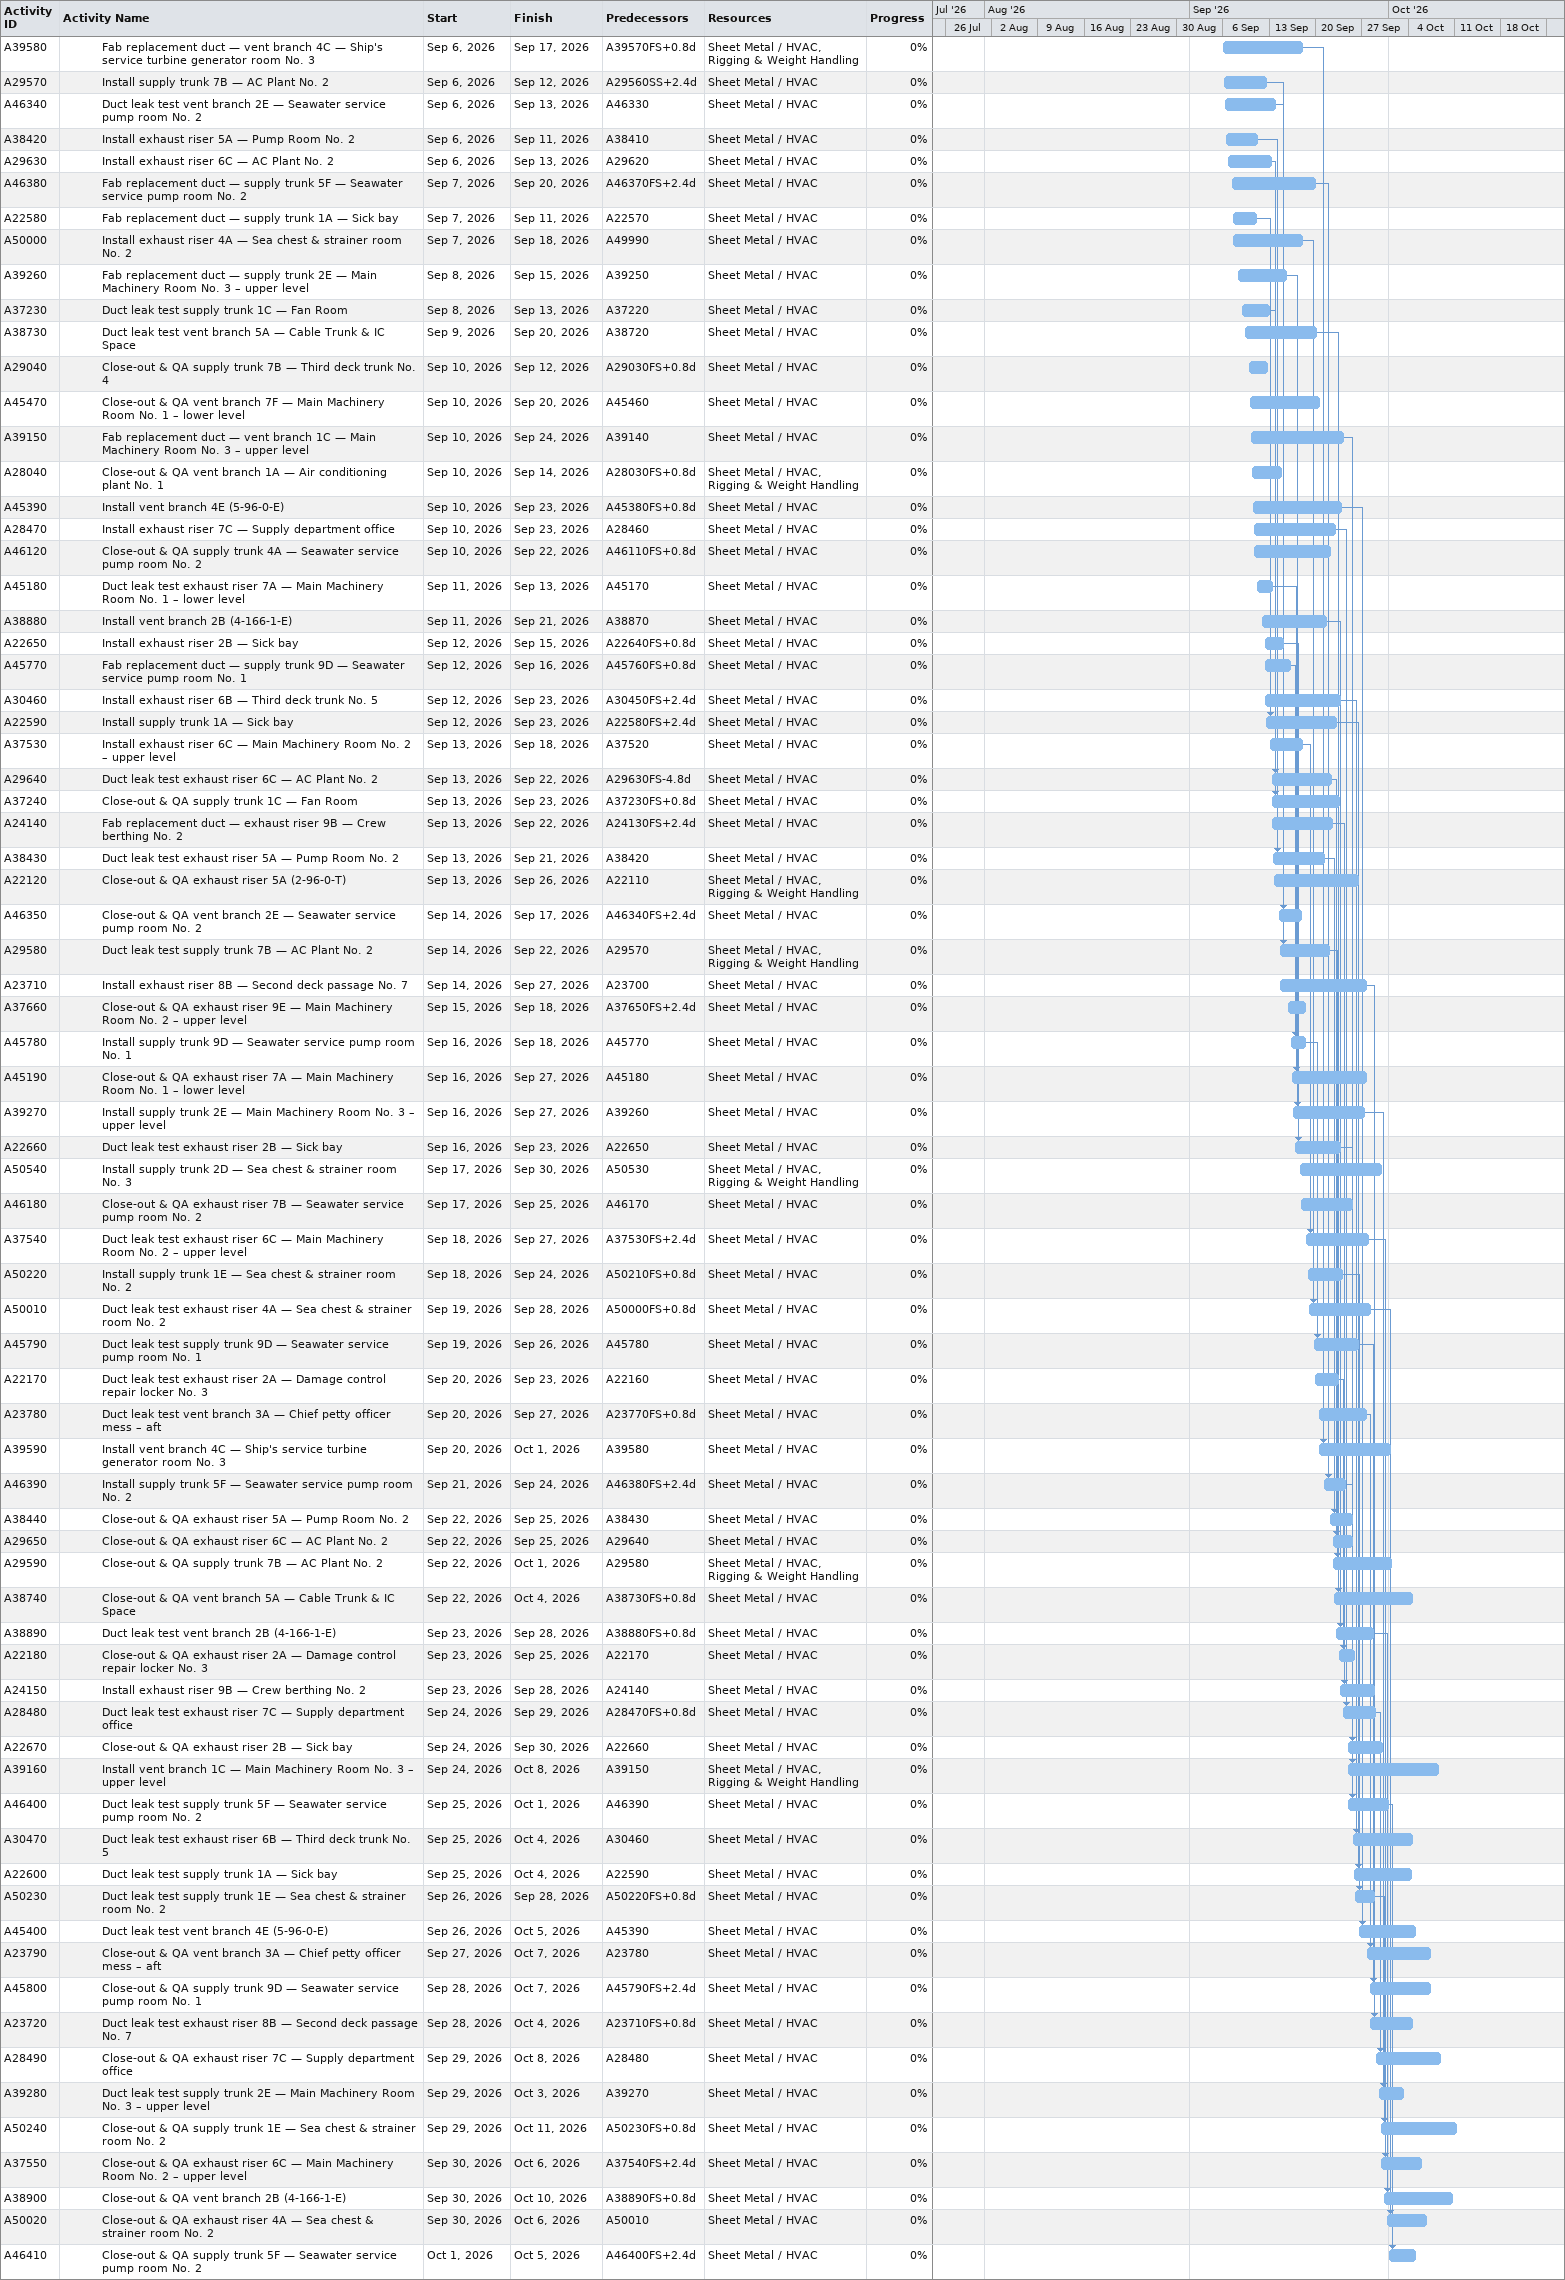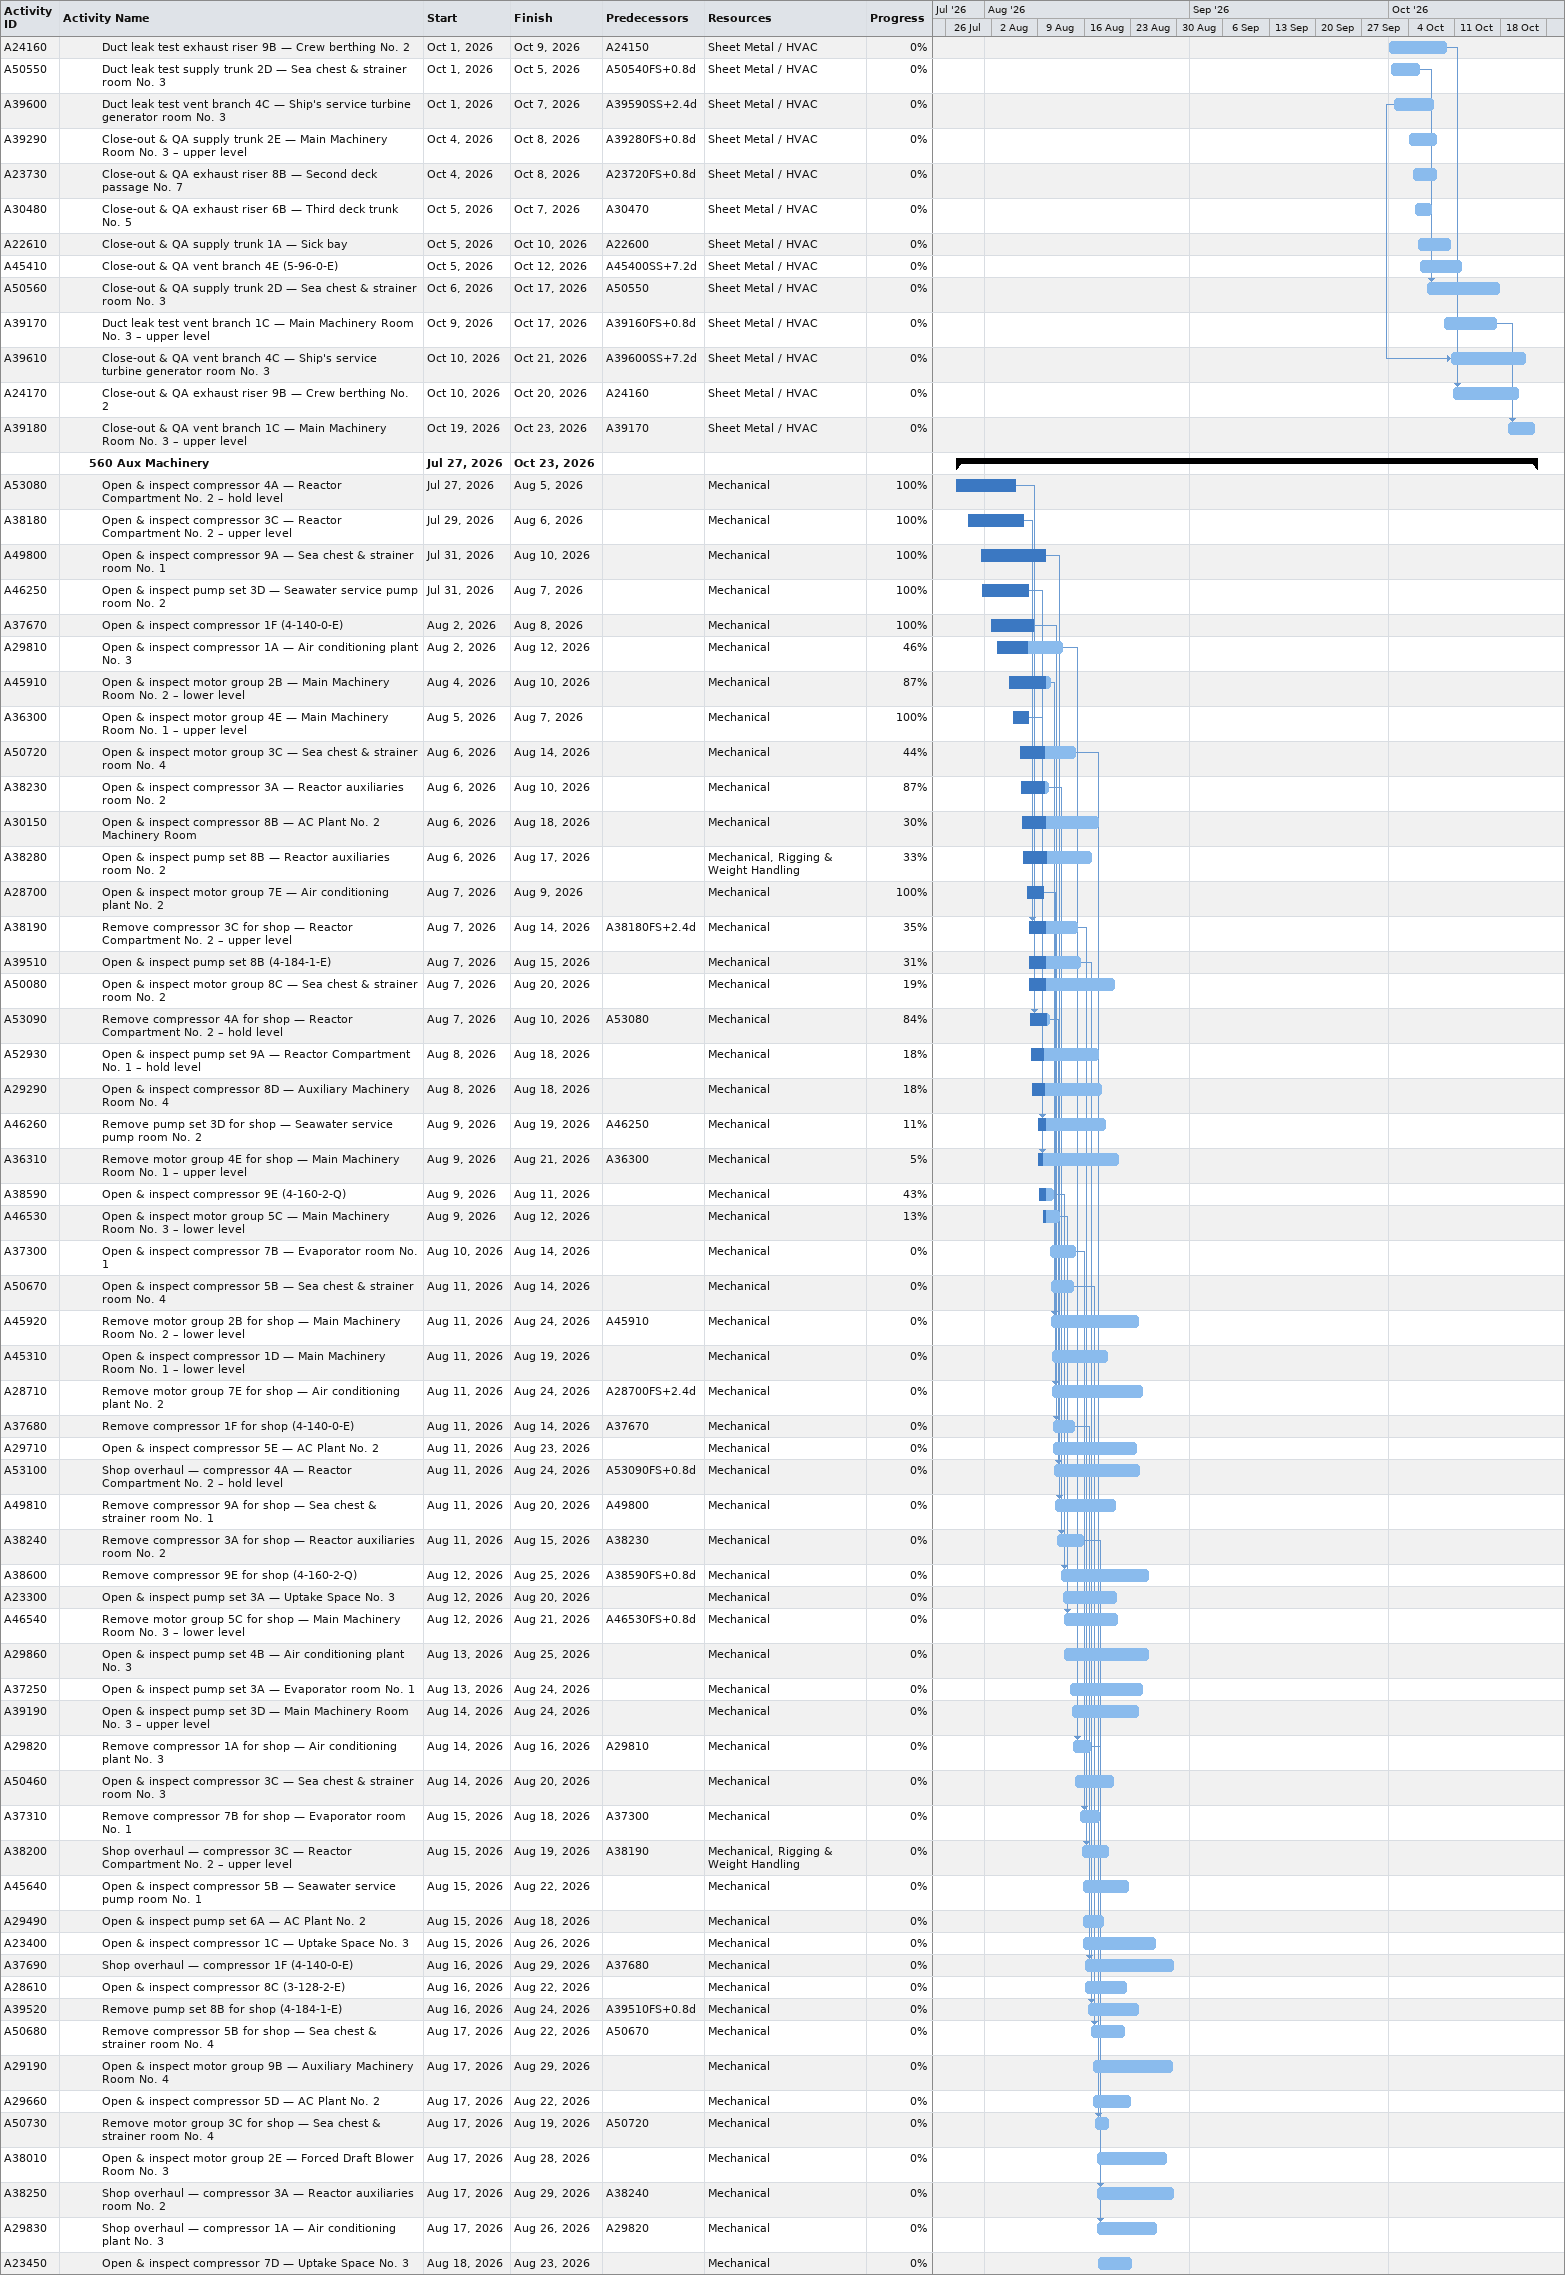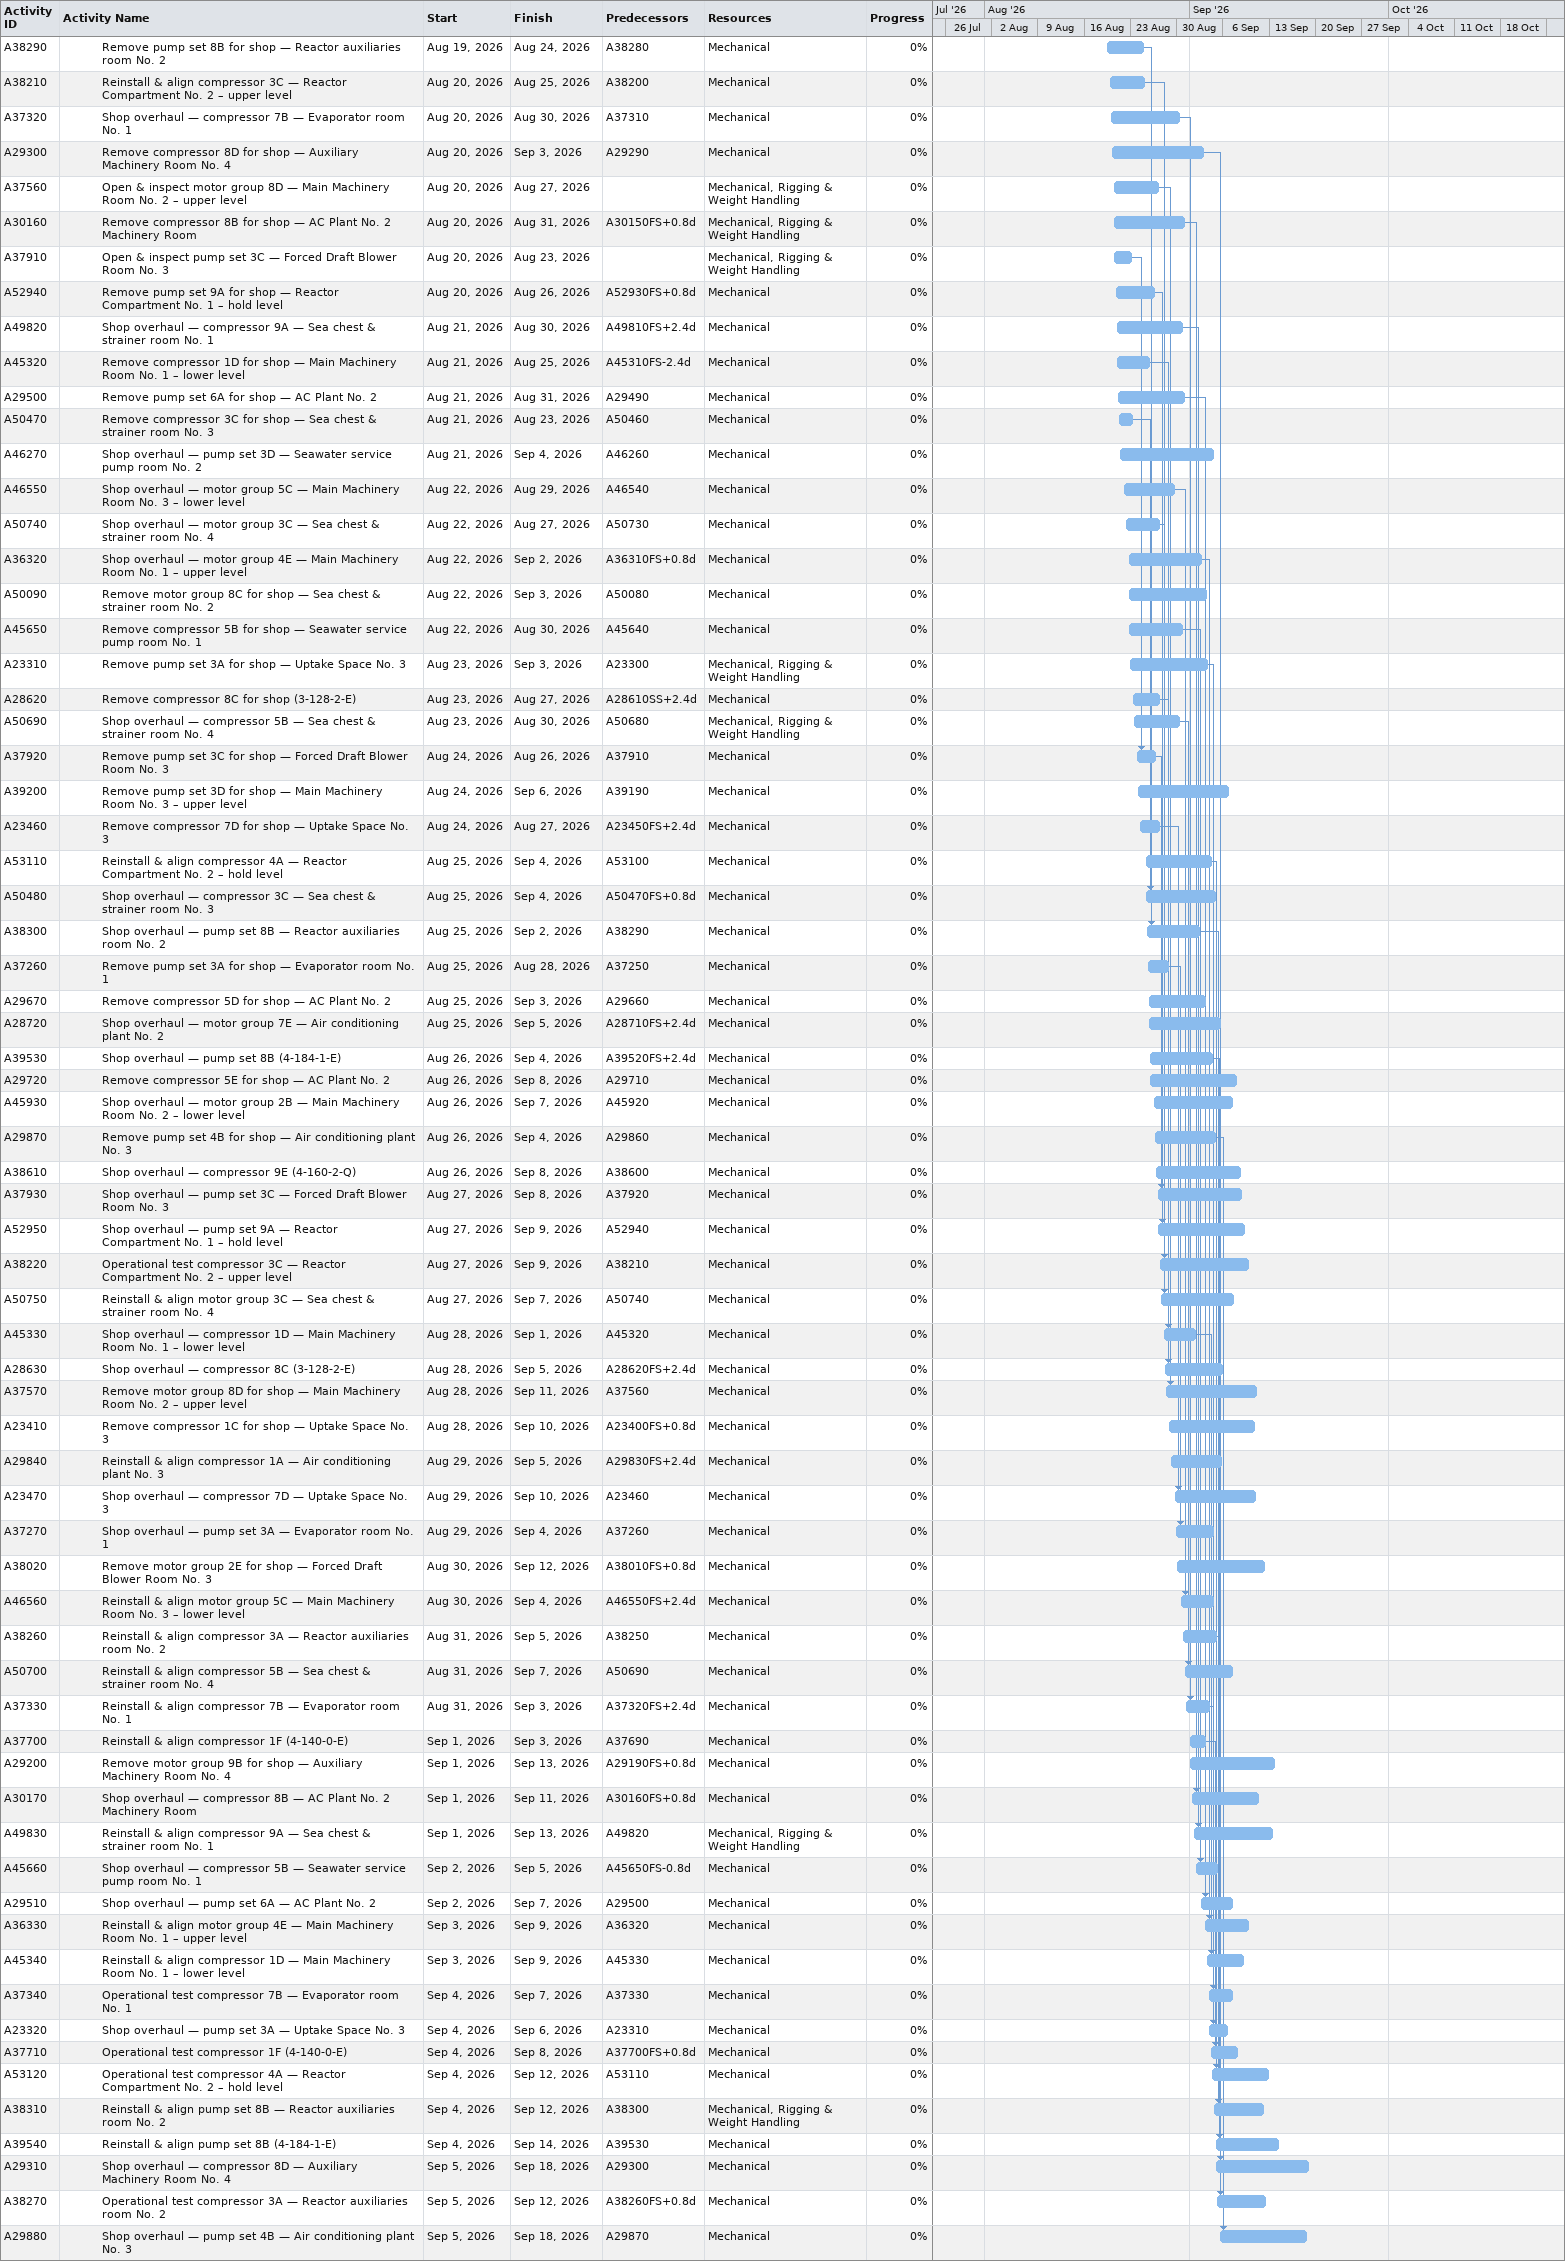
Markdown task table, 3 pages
| ID | Level | Task | Start | Finish | Predecessors | Resources | % complete |
|---|---|---|---|---|---|---|---|
| A39580 | 4 | Fab replacement duct — vent branch 4C — Ship's service turbine generator room No. 3 | 2026-09-06 | 2026-09-17 | A39570FS+0.8d | Sheet Metal / HVAC, Rigging & Weight Handling | 0 |
| A29570 | 4 | Install supply trunk 7B — AC Plant No. 2 | 2026-09-06 | 2026-09-12 | A29560SS+2.4d | Sheet Metal / HVAC | 0 |
| A46340 | 4 | Duct leak test vent branch 2E — Seawater service pump room No. 2 | 2026-09-06 | 2026-09-13 | A46330 | Sheet Metal / HVAC | 0 |
| A38420 | 4 | Install exhaust riser 5A — Pump Room No. 2 | 2026-09-06 | 2026-09-11 | A38410 | Sheet Metal / HVAC | 0 |
| A29630 | 4 | Install exhaust riser 6C — AC Plant No. 2 | 2026-09-06 | 2026-09-13 | A29620 | Sheet Metal / HVAC | 0 |
| A46380 | 4 | Fab replacement duct — supply trunk 5F — Seawater service pump room No. 2 | 2026-09-07 | 2026-09-20 | A46370FS+2.4d | Sheet Metal / HVAC | 0 |
| A22580 | 4 | Fab replacement duct — supply trunk 1A — Sick bay | 2026-09-07 | 2026-09-11 | A22570 | Sheet Metal / HVAC | 0 |
| A50000 | 4 | Install exhaust riser 4A — Sea chest & strainer room No. 2 | 2026-09-07 | 2026-09-18 | A49990 | Sheet Metal / HVAC | 0 |
| A39260 | 4 | Fab replacement duct — supply trunk 2E — Main Machinery Room No. 3 – upper level | 2026-09-08 | 2026-09-15 | A39250 | Sheet Metal / HVAC | 0 |
| A37230 | 4 | Duct leak test supply trunk 1C — Fan Room | 2026-09-08 | 2026-09-13 | A37220 | Sheet Metal / HVAC | 0 |
| A38730 | 4 | Duct leak test vent branch 5A — Cable Trunk & IC Space | 2026-09-09 | 2026-09-20 | A38720 | Sheet Metal / HVAC | 0 |
| A29040 | 4 | Close-out & QA supply trunk 7B — Third deck trunk No. 4 | 2026-09-10 | 2026-09-12 | A29030FS+0.8d | Sheet Metal / HVAC | 0 |
| A45470 | 4 | Close-out & QA vent branch 7F — Main Machinery Room No. 1 – lower level | 2026-09-10 | 2026-09-20 | A45460 | Sheet Metal / HVAC | 0 |
| A39150 | 4 | Fab replacement duct — vent branch 1C — Main Machinery Room No. 3 – upper level | 2026-09-10 | 2026-09-24 | A39140 | Sheet Metal / HVAC | 0 |
| A28040 | 4 | Close-out & QA vent branch 1A — Air conditioning plant No. 1 | 2026-09-10 | 2026-09-14 | A28030FS+0.8d | Sheet Metal / HVAC, Rigging & Weight Handling | 0 |
| A45390 | 4 | Install vent branch 4E (5-96-0-E) | 2026-09-10 | 2026-09-23 | A45380FS+0.8d | Sheet Metal / HVAC | 0 |
| A28470 | 4 | Install exhaust riser 7C — Supply department office | 2026-09-10 | 2026-09-23 | A28460 | Sheet Metal / HVAC | 0 |
| A46120 | 4 | Close-out & QA supply trunk 4A — Seawater service pump room No. 2 | 2026-09-10 | 2026-09-22 | A46110FS+0.8d | Sheet Metal / HVAC | 0 |
| A45180 | 4 | Duct leak test exhaust riser 7A — Main Machinery Room No. 1 – lower level | 2026-09-11 | 2026-09-13 | A45170 | Sheet Metal / HVAC | 0 |
| A38880 | 4 | Install vent branch 2B (4-166-1-E) | 2026-09-11 | 2026-09-21 | A38870 | Sheet Metal / HVAC | 0 |
| A22650 | 4 | Install exhaust riser 2B — Sick bay | 2026-09-12 | 2026-09-15 | A22640FS+0.8d | Sheet Metal / HVAC | 0 |
| A45770 | 4 | Fab replacement duct — supply trunk 9D — Seawater service pump room No. 1 | 2026-09-12 | 2026-09-16 | A45760FS+0.8d | Sheet Metal / HVAC | 0 |
| A30460 | 4 | Install exhaust riser 6B — Third deck trunk No. 5 | 2026-09-12 | 2026-09-23 | A30450FS+2.4d | Sheet Metal / HVAC | 0 |
| A22590 | 4 | Install supply trunk 1A — Sick bay | 2026-09-12 | 2026-09-23 | A22580FS+2.4d | Sheet Metal / HVAC | 0 |
| A37530 | 4 | Install exhaust riser 6C — Main Machinery Room No. 2 – upper level | 2026-09-13 | 2026-09-18 | A37520 | Sheet Metal / HVAC | 0 |
| A29640 | 4 | Duct leak test exhaust riser 6C — AC Plant No. 2 | 2026-09-13 | 2026-09-22 | A29630FS-4.8d | Sheet Metal / HVAC | 0 |
| A37240 | 4 | Close-out & QA supply trunk 1C — Fan Room | 2026-09-13 | 2026-09-23 | A37230FS+0.8d | Sheet Metal / HVAC | 0 |
| A24140 | 4 | Fab replacement duct — exhaust riser 9B — Crew berthing No. 2 | 2026-09-13 | 2026-09-22 | A24130FS+2.4d | Sheet Metal / HVAC | 0 |
| A38430 | 4 | Duct leak test exhaust riser 5A — Pump Room No. 2 | 2026-09-13 | 2026-09-21 | A38420 | Sheet Metal / HVAC | 0 |
| A22120 | 4 | Close-out & QA exhaust riser 5A (2-96-0-T) | 2026-09-13 | 2026-09-26 | A22110 | Sheet Metal / HVAC, Rigging & Weight Handling | 0 |
| A46350 | 4 | Close-out & QA vent branch 2E — Seawater service pump room No. 2 | 2026-09-14 | 2026-09-17 | A46340FS+2.4d | Sheet Metal / HVAC | 0 |
| A29580 | 4 | Duct leak test supply trunk 7B — AC Plant No. 2 | 2026-09-14 | 2026-09-22 | A29570 | Sheet Metal / HVAC, Rigging & Weight Handling | 0 |
| A23710 | 4 | Install exhaust riser 8B — Second deck passage No. 7 | 2026-09-14 | 2026-09-27 | A23700 | Sheet Metal / HVAC | 0 |
| A37660 | 4 | Close-out & QA exhaust riser 9E — Main Machinery Room No. 2 – upper level | 2026-09-15 | 2026-09-18 | A37650FS+2.4d | Sheet Metal / HVAC | 0 |
| A45780 | 4 | Install supply trunk 9D — Seawater service pump room No. 1 | 2026-09-16 | 2026-09-18 | A45770 | Sheet Metal / HVAC | 0 |
| A45190 | 4 | Close-out & QA exhaust riser 7A — Main Machinery Room No. 1 – lower level | 2026-09-16 | 2026-09-27 | A45180 | Sheet Metal / HVAC | 0 |
| A39270 | 4 | Install supply trunk 2E — Main Machinery Room No. 3 – upper level | 2026-09-16 | 2026-09-27 | A39260 | Sheet Metal / HVAC | 0 |
| A22660 | 4 | Duct leak test exhaust riser 2B — Sick bay | 2026-09-16 | 2026-09-23 | A22650 | Sheet Metal / HVAC | 0 |
| A50540 | 4 | Install supply trunk 2D — Sea chest & strainer room No. 3 | 2026-09-17 | 2026-09-30 | A50530 | Sheet Metal / HVAC, Rigging & Weight Handling | 0 |
| A46180 | 4 | Close-out & QA exhaust riser 7B — Seawater service pump room No. 2 | 2026-09-17 | 2026-09-25 | A46170 | Sheet Metal / HVAC | 0 |
| A37540 | 4 | Duct leak test exhaust riser 6C — Main Machinery Room No. 2 – upper level | 2026-09-18 | 2026-09-27 | A37530FS+2.4d | Sheet Metal / HVAC | 0 |
| A50220 | 4 | Install supply trunk 1E — Sea chest & strainer room No. 2 | 2026-09-18 | 2026-09-24 | A50210FS+0.8d | Sheet Metal / HVAC | 0 |
| A50010 | 4 | Duct leak test exhaust riser 4A — Sea chest & strainer room No. 2 | 2026-09-19 | 2026-09-28 | A50000FS+0.8d | Sheet Metal / HVAC | 0 |
| A45790 | 4 | Duct leak test supply trunk 9D — Seawater service pump room No. 1 | 2026-09-19 | 2026-09-26 | A45780 | Sheet Metal / HVAC | 0 |
| A22170 | 4 | Duct leak test exhaust riser 2A — Damage control repair locker No. 3 | 2026-09-20 | 2026-09-23 | A22160 | Sheet Metal / HVAC | 0 |
| A23780 | 4 | Duct leak test vent branch 3A — Chief petty officer mess – aft | 2026-09-20 | 2026-09-27 | A23770FS+0.8d | Sheet Metal / HVAC | 0 |
| A39590 | 4 | Install vent branch 4C — Ship's service turbine generator room No. 3 | 2026-09-20 | 2026-10-01 | A39580 | Sheet Metal / HVAC | 0 |
| A46390 | 4 | Install supply trunk 5F — Seawater service pump room No. 2 | 2026-09-21 | 2026-09-24 | A46380FS+2.4d | Sheet Metal / HVAC | 0 |
| A38440 | 4 | Close-out & QA exhaust riser 5A — Pump Room No. 2 | 2026-09-22 | 2026-09-25 | A38430 | Sheet Metal / HVAC | 0 |
| A29650 | 4 | Close-out & QA exhaust riser 6C — AC Plant No. 2 | 2026-09-22 | 2026-09-25 | A29640 | Sheet Metal / HVAC | 0 |
| A29590 | 4 | Close-out & QA supply trunk 7B — AC Plant No. 2 | 2026-09-22 | 2026-10-01 | A29580 | Sheet Metal / HVAC, Rigging & Weight Handling | 0 |
| A38740 | 4 | Close-out & QA vent branch 5A — Cable Trunk & IC Space | 2026-09-22 | 2026-10-04 | A38730FS+0.8d | Sheet Metal / HVAC | 0 |
| A38890 | 4 | Duct leak test vent branch 2B (4-166-1-E) | 2026-09-23 | 2026-09-28 | A38880FS+0.8d | Sheet Metal / HVAC | 0 |
| A22180 | 4 | Close-out & QA exhaust riser 2A — Damage control repair locker No. 3 | 2026-09-23 | 2026-09-25 | A22170 | Sheet Metal / HVAC | 0 |
| A24150 | 4 | Install exhaust riser 9B — Crew berthing No. 2 | 2026-09-23 | 2026-09-28 | A24140 | Sheet Metal / HVAC | 0 |
| A28480 | 4 | Duct leak test exhaust riser 7C — Supply department office | 2026-09-24 | 2026-09-29 | A28470FS+0.8d | Sheet Metal / HVAC | 0 |
| A22670 | 4 | Close-out & QA exhaust riser 2B — Sick bay | 2026-09-24 | 2026-09-30 | A22660 | Sheet Metal / HVAC | 0 |
| A39160 | 4 | Install vent branch 1C — Main Machinery Room No. 3 – upper level | 2026-09-24 | 2026-10-08 | A39150 | Sheet Metal / HVAC, Rigging & Weight Handling | 0 |
| A46400 | 4 | Duct leak test supply trunk 5F — Seawater service pump room No. 2 | 2026-09-25 | 2026-10-01 | A46390 | Sheet Metal / HVAC | 0 |
| A30470 | 4 | Duct leak test exhaust riser 6B — Third deck trunk No. 5 | 2026-09-25 | 2026-10-04 | A30460 | Sheet Metal / HVAC | 0 |
| A22600 | 4 | Duct leak test supply trunk 1A — Sick bay | 2026-09-25 | 2026-10-04 | A22590 | Sheet Metal / HVAC | 0 |
| A50230 | 4 | Duct leak test supply trunk 1E — Sea chest & strainer room No. 2 | 2026-09-26 | 2026-09-28 | A50220FS+0.8d | Sheet Metal / HVAC | 0 |
| A45400 | 4 | Duct leak test vent branch 4E (5-96-0-E) | 2026-09-26 | 2026-10-05 | A45390 | Sheet Metal / HVAC | 0 |
| A23790 | 4 | Close-out & QA vent branch 3A — Chief petty officer mess – aft | 2026-09-27 | 2026-10-07 | A23780 | Sheet Metal / HVAC | 0 |
| A45800 | 4 | Close-out & QA supply trunk 9D — Seawater service pump room No. 1 | 2026-09-28 | 2026-10-07 | A45790FS+2.4d | Sheet Metal / HVAC | 0 |
| A23720 | 4 | Duct leak test exhaust riser 8B — Second deck passage No. 7 | 2026-09-28 | 2026-10-04 | A23710FS+0.8d | Sheet Metal / HVAC | 0 |
| A28490 | 4 | Close-out & QA exhaust riser 7C — Supply department office | 2026-09-29 | 2026-10-08 | A28480 | Sheet Metal / HVAC | 0 |
| A39280 | 4 | Duct leak test supply trunk 2E — Main Machinery Room No. 3 – upper level | 2026-09-29 | 2026-10-03 | A39270 | Sheet Metal / HVAC | 0 |
| A50240 | 4 | Close-out & QA supply trunk 1E — Sea chest & strainer room No. 2 | 2026-09-29 | 2026-10-11 | A50230FS+0.8d | Sheet Metal / HVAC | 0 |
| A37550 | 4 | Close-out & QA exhaust riser 6C — Main Machinery Room No. 2 – upper level | 2026-09-30 | 2026-10-06 | A37540FS+2.4d | Sheet Metal / HVAC | 0 |
| A38900 | 4 | Close-out & QA vent branch 2B (4-166-1-E) | 2026-09-30 | 2026-10-10 | A38890FS+0.8d | Sheet Metal / HVAC | 0 |
| A50020 | 4 | Close-out & QA exhaust riser 4A — Sea chest & strainer room No. 2 | 2026-09-30 | 2026-10-06 | A50010 | Sheet Metal / HVAC | 0 |
| A46410 | 4 | Close-out & QA supply trunk 5F — Seawater service pump room No. 2 | 2026-10-01 | 2026-10-05 | A46400FS+2.4d | Sheet Metal / HVAC | 0 |
| A24160 | 4 | Duct leak test exhaust riser 9B — Crew berthing No. 2 | 2026-10-01 | 2026-10-09 | A24150 | Sheet Metal / HVAC | 0 |
| A50550 | 4 | Duct leak test supply trunk 2D — Sea chest & strainer room No. 3 | 2026-10-01 | 2026-10-05 | A50540FS+0.8d | Sheet Metal / HVAC | 0 |
| A39600 | 4 | Duct leak test vent branch 4C — Ship's service turbine generator room No. 3 | 2026-10-01 | 2026-10-07 | A39590SS+2.4d | Sheet Metal / HVAC | 0 |
| A39290 | 4 | Close-out & QA supply trunk 2E — Main Machinery Room No. 3 – upper level | 2026-10-04 | 2026-10-08 | A39280FS+0.8d | Sheet Metal / HVAC | 0 |
| A23730 | 4 | Close-out & QA exhaust riser 8B — Second deck passage No. 7 | 2026-10-04 | 2026-10-08 | A23720FS+0.8d | Sheet Metal / HVAC | 0 |
| A30480 | 4 | Close-out & QA exhaust riser 6B — Third deck trunk No. 5 | 2026-10-05 | 2026-10-07 | A30470 | Sheet Metal / HVAC | 0 |
| A22610 | 4 | Close-out & QA supply trunk 1A — Sick bay | 2026-10-05 | 2026-10-10 | A22600 | Sheet Metal / HVAC | 0 |
| A45410 | 4 | Close-out & QA vent branch 4E (5-96-0-E) | 2026-10-05 | 2026-10-12 | A45400SS+7.2d | Sheet Metal / HVAC | 0 |
| A50560 | 4 | Close-out & QA supply trunk 2D — Sea chest & strainer room No. 3 | 2026-10-06 | 2026-10-17 | A50550 | Sheet Metal / HVAC | 0 |
| A39170 | 4 | Duct leak test vent branch 1C — Main Machinery Room No. 3 – upper level | 2026-10-09 | 2026-10-17 | A39160FS+0.8d | Sheet Metal / HVAC | 0 |
| A39610 | 4 | Close-out & QA vent branch 4C — Ship's service turbine generator room No. 3 | 2026-10-10 | 2026-10-21 | A39600SS+7.2d | Sheet Metal / HVAC | 0 |
| A24170 | 4 | Close-out & QA exhaust riser 9B — Crew berthing No. 2 | 2026-10-10 | 2026-10-20 | A24160 | Sheet Metal / HVAC | 0 |
| A39180 | 4 | Close-out & QA vent branch 1C — Main Machinery Room No. 3 – upper level | 2026-10-19 | 2026-10-23 | A39170 | Sheet Metal / HVAC | 0 |
|  | 3 | **560 Aux Machinery** | 2026-07-27 | 2026-10-23 |  |  |  |
| A53080 | 4 | Open & inspect compressor 4A — Reactor Compartment No. 2 – hold level | 2026-07-27 | 2026-08-05 |  | Mechanical | 100 |
| A38180 | 4 | Open & inspect compressor 3C — Reactor Compartment No. 2 – upper level | 2026-07-29 | 2026-08-06 |  | Mechanical | 100 |
| A49800 | 4 | Open & inspect compressor 9A — Sea chest & strainer room No. 1 | 2026-07-31 | 2026-08-10 |  | Mechanical | 100 |
| A46250 | 4 | Open & inspect pump set 3D — Seawater service pump room No. 2 | 2026-07-31 | 2026-08-07 |  | Mechanical | 100 |
| A37670 | 4 | Open & inspect compressor 1F (4-140-0-E) | 2026-08-02 | 2026-08-08 |  | Mechanical | 100 |
| A29810 | 4 | Open & inspect compressor 1A — Air conditioning plant No. 3 | 2026-08-02 | 2026-08-12 |  | Mechanical | 46 |
| A45910 | 4 | Open & inspect motor group 2B — Main Machinery Room No. 2 – lower level | 2026-08-04 | 2026-08-10 |  | Mechanical | 87 |
| A36300 | 4 | Open & inspect motor group 4E — Main Machinery Room No. 1 – upper level | 2026-08-05 | 2026-08-07 |  | Mechanical | 100 |
| A50720 | 4 | Open & inspect motor group 3C — Sea chest & strainer room No. 4 | 2026-08-06 | 2026-08-14 |  | Mechanical | 44 |
| A38230 | 4 | Open & inspect compressor 3A — Reactor auxiliaries room No. 2 | 2026-08-06 | 2026-08-10 |  | Mechanical | 87 |
| A30150 | 4 | Open & inspect compressor 8B — AC Plant No. 2 Machinery Room | 2026-08-06 | 2026-08-18 |  | Mechanical | 30 |
| A38280 | 4 | Open & inspect pump set 8B — Reactor auxiliaries room No. 2 | 2026-08-06 | 2026-08-17 |  | Mechanical, Rigging & Weight Handling | 33 |
| A28700 | 4 | Open & inspect motor group 7E — Air conditioning plant No. 2 | 2026-08-07 | 2026-08-09 |  | Mechanical | 100 |
| A38190 | 4 | Remove compressor 3C for shop — Reactor Compartment No. 2 – upper level | 2026-08-07 | 2026-08-14 | A38180FS+2.4d | Mechanical | 35 |
| A39510 | 4 | Open & inspect pump set 8B (4-184-1-E) | 2026-08-07 | 2026-08-15 |  | Mechanical | 31 |
| A50080 | 4 | Open & inspect motor group 8C — Sea chest & strainer room No. 2 | 2026-08-07 | 2026-08-20 |  | Mechanical | 19 |
| A53090 | 4 | Remove compressor 4A for shop — Reactor Compartment No. 2 – hold level | 2026-08-07 | 2026-08-10 | A53080 | Mechanical | 84 |
| A52930 | 4 | Open & inspect pump set 9A — Reactor Compartment No. 1 – hold level | 2026-08-08 | 2026-08-18 |  | Mechanical | 18 |
| A29290 | 4 | Open & inspect compressor 8D — Auxiliary Machinery Room No. 4 | 2026-08-08 | 2026-08-18 |  | Mechanical | 18 |
| A46260 | 4 | Remove pump set 3D for shop — Seawater service pump room No. 2 | 2026-08-09 | 2026-08-19 | A46250 | Mechanical | 11 |
| A36310 | 4 | Remove motor group 4E for shop — Main Machinery Room No. 1 – upper level | 2026-08-09 | 2026-08-21 | A36300 | Mechanical | 5 |
| A38590 | 4 | Open & inspect compressor 9E (4-160-2-Q) | 2026-08-09 | 2026-08-11 |  | Mechanical | 43 |
| A46530 | 4 | Open & inspect motor group 5C — Main Machinery Room No. 3 – lower level | 2026-08-09 | 2026-08-12 |  | Mechanical | 13 |
| A37300 | 4 | Open & inspect compressor 7B — Evaporator room No. 1 | 2026-08-10 | 2026-08-14 |  | Mechanical | 0 |
| A50670 | 4 | Open & inspect compressor 5B — Sea chest & strainer room No. 4 | 2026-08-11 | 2026-08-14 |  | Mechanical | 0 |
| A45920 | 4 | Remove motor group 2B for shop — Main Machinery Room No. 2 – lower level | 2026-08-11 | 2026-08-24 | A45910 | Mechanical | 0 |
| A45310 | 4 | Open & inspect compressor 1D — Main Machinery Room No. 1 – lower level | 2026-08-11 | 2026-08-19 |  | Mechanical | 0 |
| A28710 | 4 | Remove motor group 7E for shop — Air conditioning plant No. 2 | 2026-08-11 | 2026-08-24 | A28700FS+2.4d | Mechanical | 0 |
| A37680 | 4 | Remove compressor 1F for shop (4-140-0-E) | 2026-08-11 | 2026-08-14 | A37670 | Mechanical | 0 |
| A29710 | 4 | Open & inspect compressor 5E — AC Plant No. 2 | 2026-08-11 | 2026-08-23 |  | Mechanical | 0 |
| A53100 | 4 | Shop overhaul — compressor 4A — Reactor Compartment No. 2 – hold level | 2026-08-11 | 2026-08-24 | A53090FS+0.8d | Mechanical | 0 |
| A49810 | 4 | Remove compressor 9A for shop — Sea chest & strainer room No. 1 | 2026-08-11 | 2026-08-20 | A49800 | Mechanical | 0 |
| A38240 | 4 | Remove compressor 3A for shop — Reactor auxiliaries room No. 2 | 2026-08-11 | 2026-08-15 | A38230 | Mechanical | 0 |
| A38600 | 4 | Remove compressor 9E for shop (4-160-2-Q) | 2026-08-12 | 2026-08-25 | A38590FS+0.8d | Mechanical | 0 |
| A23300 | 4 | Open & inspect pump set 3A — Uptake Space No. 3 | 2026-08-12 | 2026-08-20 |  | Mechanical | 0 |
| A46540 | 4 | Remove motor group 5C for shop — Main Machinery Room No. 3 – lower level | 2026-08-12 | 2026-08-21 | A46530FS+0.8d | Mechanical | 0 |
| A29860 | 4 | Open & inspect pump set 4B — Air conditioning plant No. 3 | 2026-08-13 | 2026-08-25 |  | Mechanical | 0 |
| A37250 | 4 | Open & inspect pump set 3A — Evaporator room No. 1 | 2026-08-13 | 2026-08-24 |  | Mechanical | 0 |
| A39190 | 4 | Open & inspect pump set 3D — Main Machinery Room No. 3 – upper level | 2026-08-14 | 2026-08-24 |  | Mechanical | 0 |
| A29820 | 4 | Remove compressor 1A for shop — Air conditioning plant No. 3 | 2026-08-14 | 2026-08-16 | A29810 | Mechanical | 0 |
| A50460 | 4 | Open & inspect compressor 3C — Sea chest & strainer room No. 3 | 2026-08-14 | 2026-08-20 |  | Mechanical | 0 |
| A37310 | 4 | Remove compressor 7B for shop — Evaporator room No. 1 | 2026-08-15 | 2026-08-18 | A37300 | Mechanical | 0 |
| A38200 | 4 | Shop overhaul — compressor 3C — Reactor Compartment No. 2 – upper level | 2026-08-15 | 2026-08-19 | A38190 | Mechanical, Rigging & Weight Handling | 0 |
| A45640 | 4 | Open & inspect compressor 5B — Seawater service pump room No. 1 | 2026-08-15 | 2026-08-22 |  | Mechanical | 0 |
| A29490 | 4 | Open & inspect pump set 6A — AC Plant No. 2 | 2026-08-15 | 2026-08-18 |  | Mechanical | 0 |
| A23400 | 4 | Open & inspect compressor 1C — Uptake Space No. 3 | 2026-08-15 | 2026-08-26 |  | Mechanical | 0 |
| A37690 | 4 | Shop overhaul — compressor 1F (4-140-0-E) | 2026-08-16 | 2026-08-29 | A37680 | Mechanical | 0 |
| A28610 | 4 | Open & inspect compressor 8C (3-128-2-E) | 2026-08-16 | 2026-08-22 |  | Mechanical | 0 |
| A39520 | 4 | Remove pump set 8B for shop (4-184-1-E) | 2026-08-16 | 2026-08-24 | A39510FS+0.8d | Mechanical | 0 |
| A50680 | 4 | Remove compressor 5B for shop — Sea chest & strainer room No. 4 | 2026-08-17 | 2026-08-22 | A50670 | Mechanical | 0 |
| A29190 | 4 | Open & inspect motor group 9B — Auxiliary Machinery Room No. 4 | 2026-08-17 | 2026-08-29 |  | Mechanical | 0 |
| A29660 | 4 | Open & inspect compressor 5D — AC Plant No. 2 | 2026-08-17 | 2026-08-22 |  | Mechanical | 0 |
| A50730 | 4 | Remove motor group 3C for shop — Sea chest & strainer room No. 4 | 2026-08-17 | 2026-08-19 | A50720 | Mechanical | 0 |
| A38010 | 4 | Open & inspect motor group 2E — Forced Draft Blower Room No. 3 | 2026-08-17 | 2026-08-28 |  | Mechanical | 0 |
| A38250 | 4 | Shop overhaul — compressor 3A — Reactor auxiliaries room No. 2 | 2026-08-17 | 2026-08-29 | A38240 | Mechanical | 0 |
| A29830 | 4 | Shop overhaul — compressor 1A — Air conditioning plant No. 3 | 2026-08-17 | 2026-08-26 | A29820 | Mechanical | 0 |
| A23450 | 4 | Open & inspect compressor 7D — Uptake Space No. 3 | 2026-08-18 | 2026-08-23 |  | Mechanical | 0 |
| A38290 | 4 | Remove pump set 8B for shop — Reactor auxiliaries room No. 2 | 2026-08-19 | 2026-08-24 | A38280 | Mechanical | 0 |
| A38210 | 4 | Reinstall & align compressor 3C — Reactor Compartment No. 2 – upper level | 2026-08-20 | 2026-08-25 | A38200 | Mechanical | 0 |
| A37320 | 4 | Shop overhaul — compressor 7B — Evaporator room No. 1 | 2026-08-20 | 2026-08-30 | A37310 | Mechanical | 0 |
| A29300 | 4 | Remove compressor 8D for shop — Auxiliary Machinery Room No. 4 | 2026-08-20 | 2026-09-03 | A29290 | Mechanical | 0 |
| A37560 | 4 | Open & inspect motor group 8D — Main Machinery Room No. 2 – upper level | 2026-08-20 | 2026-08-27 |  | Mechanical, Rigging & Weight Handling | 0 |
| A30160 | 4 | Remove compressor 8B for shop — AC Plant No. 2 Machinery Room | 2026-08-20 | 2026-08-31 | A30150FS+0.8d | Mechanical, Rigging & Weight Handling | 0 |
| A37910 | 4 | Open & inspect pump set 3C — Forced Draft Blower Room No. 3 | 2026-08-20 | 2026-08-23 |  | Mechanical, Rigging & Weight Handling | 0 |
| A52940 | 4 | Remove pump set 9A for shop — Reactor Compartment No. 1 – hold level | 2026-08-20 | 2026-08-26 | A52930FS+0.8d | Mechanical | 0 |
| A49820 | 4 | Shop overhaul — compressor 9A — Sea chest & strainer room No. 1 | 2026-08-21 | 2026-08-30 | A49810FS+2.4d | Mechanical | 0 |
| A45320 | 4 | Remove compressor 1D for shop — Main Machinery Room No. 1 – lower level | 2026-08-21 | 2026-08-25 | A45310FS-2.4d | Mechanical | 0 |
| A29500 | 4 | Remove pump set 6A for shop — AC Plant No. 2 | 2026-08-21 | 2026-08-31 | A29490 | Mechanical | 0 |
| A50470 | 4 | Remove compressor 3C for shop — Sea chest & strainer room No. 3 | 2026-08-21 | 2026-08-23 | A50460 | Mechanical | 0 |
| A46270 | 4 | Shop overhaul — pump set 3D — Seawater service pump room No. 2 | 2026-08-21 | 2026-09-04 | A46260 | Mechanical | 0 |
| A46550 | 4 | Shop overhaul — motor group 5C — Main Machinery Room No. 3 – lower level | 2026-08-22 | 2026-08-29 | A46540 | Mechanical | 0 |
| A50740 | 4 | Shop overhaul — motor group 3C — Sea chest & strainer room No. 4 | 2026-08-22 | 2026-08-27 | A50730 | Mechanical | 0 |
| A36320 | 4 | Shop overhaul — motor group 4E — Main Machinery Room No. 1 – upper level | 2026-08-22 | 2026-09-02 | A36310FS+0.8d | Mechanical | 0 |
| A50090 | 4 | Remove motor group 8C for shop — Sea chest & strainer room No. 2 | 2026-08-22 | 2026-09-03 | A50080 | Mechanical | 0 |
| A45650 | 4 | Remove compressor 5B for shop — Seawater service pump room No. 1 | 2026-08-22 | 2026-08-30 | A45640 | Mechanical | 0 |
| A23310 | 4 | Remove pump set 3A for shop — Uptake Space No. 3 | 2026-08-23 | 2026-09-03 | A23300 | Mechanical, Rigging & Weight Handling | 0 |
| A28620 | 4 | Remove compressor 8C for shop (3-128-2-E) | 2026-08-23 | 2026-08-27 | A28610SS+2.4d | Mechanical | 0 |
| A50690 | 4 | Shop overhaul — compressor 5B — Sea chest & strainer room No. 4 | 2026-08-23 | 2026-08-30 | A50680 | Mechanical, Rigging & Weight Handling | 0 |
| A37920 | 4 | Remove pump set 3C for shop — Forced Draft Blower Room No. 3 | 2026-08-24 | 2026-08-26 | A37910 | Mechanical | 0 |
| A39200 | 4 | Remove pump set 3D for shop — Main Machinery Room No. 3 – upper level | 2026-08-24 | 2026-09-06 | A39190 | Mechanical | 0 |
| A23460 | 4 | Remove compressor 7D for shop — Uptake Space No. 3 | 2026-08-24 | 2026-08-27 | A23450FS+2.4d | Mechanical | 0 |
| A53110 | 4 | Reinstall & align compressor 4A — Reactor Compartment No. 2 – hold level | 2026-08-25 | 2026-09-04 | A53100 | Mechanical | 0 |
| A50480 | 4 | Shop overhaul — compressor 3C — Sea chest & strainer room No. 3 | 2026-08-25 | 2026-09-04 | A50470FS+0.8d | Mechanical | 0 |
| A38300 | 4 | Shop overhaul — pump set 8B — Reactor auxiliaries room No. 2 | 2026-08-25 | 2026-09-02 | A38290 | Mechanical | 0 |
| A37260 | 4 | Remove pump set 3A for shop — Evaporator room No. 1 | 2026-08-25 | 2026-08-28 | A37250 | Mechanical | 0 |
| A29670 | 4 | Remove compressor 5D for shop — AC Plant No. 2 | 2026-08-25 | 2026-09-03 | A29660 | Mechanical | 0 |
| A28720 | 4 | Shop overhaul — motor group 7E — Air conditioning plant No. 2 | 2026-08-25 | 2026-09-05 | A28710FS+2.4d | Mechanical | 0 |
| A39530 | 4 | Shop overhaul — pump set 8B (4-184-1-E) | 2026-08-26 | 2026-09-04 | A39520FS+2.4d | Mechanical | 0 |
| A29720 | 4 | Remove compressor 5E for shop — AC Plant No. 2 | 2026-08-26 | 2026-09-08 | A29710 | Mechanical | 0 |
| A45930 | 4 | Shop overhaul — motor group 2B — Main Machinery Room No. 2 – lower level | 2026-08-26 | 2026-09-07 | A45920 | Mechanical | 0 |
| A29870 | 4 | Remove pump set 4B for shop — Air conditioning plant No. 3 | 2026-08-26 | 2026-09-04 | A29860 | Mechanical | 0 |
| A38610 | 4 | Shop overhaul — compressor 9E (4-160-2-Q) | 2026-08-26 | 2026-09-08 | A38600 | Mechanical | 0 |
| A37930 | 4 | Shop overhaul — pump set 3C — Forced Draft Blower Room No. 3 | 2026-08-27 | 2026-09-08 | A37920 | Mechanical | 0 |
| A52950 | 4 | Shop overhaul — pump set 9A — Reactor Compartment No. 1 – hold level | 2026-08-27 | 2026-09-09 | A52940 | Mechanical | 0 |
| A38220 | 4 | Operational test compressor 3C — Reactor Compartment No. 2 – upper level | 2026-08-27 | 2026-09-09 | A38210 | Mechanical | 0 |
| A50750 | 4 | Reinstall & align motor group 3C — Sea chest & strainer room No. 4 | 2026-08-27 | 2026-09-07 | A50740 | Mechanical | 0 |
| A45330 | 4 | Shop overhaul — compressor 1D — Main Machinery Room No. 1 – lower level | 2026-08-28 | 2026-09-01 | A45320 | Mechanical | 0 |
| A28630 | 4 | Shop overhaul — compressor 8C (3-128-2-E) | 2026-08-28 | 2026-09-05 | A28620FS+2.4d | Mechanical | 0 |
| A37570 | 4 | Remove motor group 8D for shop — Main Machinery Room No. 2 – upper level | 2026-08-28 | 2026-09-11 | A37560 | Mechanical | 0 |
| A23410 | 4 | Remove compressor 1C for shop — Uptake Space No. 3 | 2026-08-28 | 2026-09-10 | A23400FS+0.8d | Mechanical | 0 |
| A29840 | 4 | Reinstall & align compressor 1A — Air conditioning plant No. 3 | 2026-08-29 | 2026-09-05 | A29830FS+2.4d | Mechanical | 0 |
| A23470 | 4 | Shop overhaul — compressor 7D — Uptake Space No. 3 | 2026-08-29 | 2026-09-10 | A23460 | Mechanical | 0 |
| A37270 | 4 | Shop overhaul — pump set 3A — Evaporator room No. 1 | 2026-08-29 | 2026-09-04 | A37260 | Mechanical | 0 |
| A38020 | 4 | Remove motor group 2E for shop — Forced Draft Blower Room No. 3 | 2026-08-30 | 2026-09-12 | A38010FS+0.8d | Mechanical | 0 |
| A46560 | 4 | Reinstall & align motor group 5C — Main Machinery Room No. 3 – lower level | 2026-08-30 | 2026-09-04 | A46550FS+2.4d | Mechanical | 0 |
| A38260 | 4 | Reinstall & align compressor 3A — Reactor auxiliaries room No. 2 | 2026-08-31 | 2026-09-05 | A38250 | Mechanical | 0 |
| A50700 | 4 | Reinstall & align compressor 5B — Sea chest & strainer room No. 4 | 2026-08-31 | 2026-09-07 | A50690 | Mechanical | 0 |
| A37330 | 4 | Reinstall & align compressor 7B — Evaporator room No. 1 | 2026-08-31 | 2026-09-03 | A37320FS+2.4d | Mechanical | 0 |
| A37700 | 4 | Reinstall & align compressor 1F (4-140-0-E) | 2026-09-01 | 2026-09-03 | A37690 | Mechanical | 0 |
| A29200 | 4 | Remove motor group 9B for shop — Auxiliary Machinery Room No. 4 | 2026-09-01 | 2026-09-13 | A29190FS+0.8d | Mechanical | 0 |
| A30170 | 4 | Shop overhaul — compressor 8B — AC Plant No. 2 Machinery Room | 2026-09-01 | 2026-09-11 | A30160FS+0.8d | Mechanical | 0 |
| A49830 | 4 | Reinstall & align compressor 9A — Sea chest & strainer room No. 1 | 2026-09-01 | 2026-09-13 | A49820 | Mechanical, Rigging & Weight Handling | 0 |
| A45660 | 4 | Shop overhaul — compressor 5B — Seawater service pump room No. 1 | 2026-09-02 | 2026-09-05 | A45650FS-0.8d | Mechanical | 0 |
| A29510 | 4 | Shop overhaul — pump set 6A — AC Plant No. 2 | 2026-09-02 | 2026-09-07 | A29500 | Mechanical | 0 |
| A36330 | 4 | Reinstall & align motor group 4E — Main Machinery Room No. 1 – upper level | 2026-09-03 | 2026-09-09 | A36320 | Mechanical | 0 |
| A45340 | 4 | Reinstall & align compressor 1D — Main Machinery Room No. 1 – lower level | 2026-09-03 | 2026-09-09 | A45330 | Mechanical | 0 |
| A37340 | 4 | Operational test compressor 7B — Evaporator room No. 1 | 2026-09-04 | 2026-09-07 | A37330 | Mechanical | 0 |
| A23320 | 4 | Shop overhaul — pump set 3A — Uptake Space No. 3 | 2026-09-04 | 2026-09-06 | A23310 | Mechanical | 0 |
| A37710 | 4 | Operational test compressor 1F (4-140-0-E) | 2026-09-04 | 2026-09-08 | A37700FS+0.8d | Mechanical | 0 |
| A53120 | 4 | Operational test compressor 4A — Reactor Compartment No. 2 – hold level | 2026-09-04 | 2026-09-12 | A53110 | Mechanical | 0 |
| A38310 | 4 | Reinstall & align pump set 8B — Reactor auxiliaries room No. 2 | 2026-09-04 | 2026-09-12 | A38300 | Mechanical, Rigging & Weight Handling | 0 |
| A39540 | 4 | Reinstall & align pump set 8B (4-184-1-E) | 2026-09-04 | 2026-09-14 | A39530 | Mechanical | 0 |
| A29310 | 4 | Shop overhaul — compressor 8D — Auxiliary Machinery Room No. 4 | 2026-09-05 | 2026-09-18 | A29300 | Mechanical | 0 |
| A38270 | 4 | Operational test compressor 3A — Reactor auxiliaries room No. 2 | 2026-09-05 | 2026-09-12 | A38260FS+0.8d | Mechanical | 0 |
| A29880 | 4 | Shop overhaul — pump set 4B — Air conditioning plant No. 3 | 2026-09-05 | 2026-09-18 | A29870 | Mechanical | 0 |
